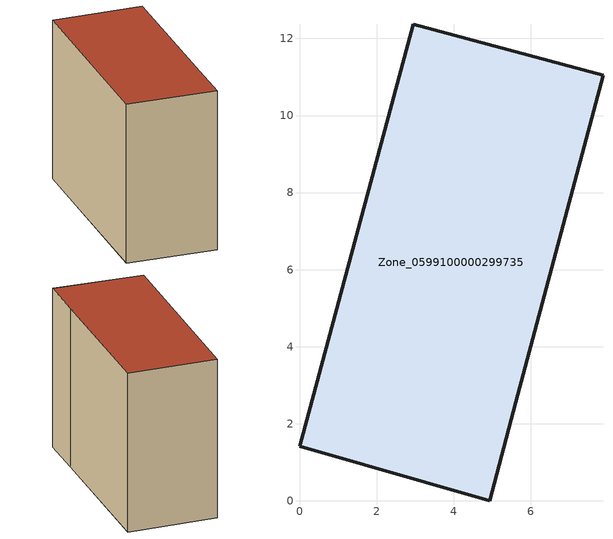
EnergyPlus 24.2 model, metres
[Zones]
Zone_0599100000299735
 floor ground (C_G): 2.95,12.37 7.88,11.05 5.61,2.56 4.94,0 0,1.42 z0
 wall outside (C_F): 7.88,11.05 2.95,12.37 0,1.42 4.94,0 5.61,2.56 7.88,11.05 z0:9.35
 roof outside (C_R): 4.94,0 5.61,2.56 7.88,11.05 2.95,12.37 0,1.42 z9.35
[BUILDING]
Pand.0599100000299735: North Axis=0; Terrain=City; Loads Convergence Tolerance Value=0.04; Temperature Convergence Tolerance Value=0.4; Solar Distribution=FullExterior; Maximum Number of Warmup Days=25; Minimum Number of Warmup Days=1
[Site:Location]
Rotterdam.The.Hague.AP_ZH_NLD Design_Conditions: Latitude=51.96; Longitude=4.45; Time Zone=1; Elevation=-4.5
[SITE:GROUNDTEMPERATURE:BUILDINGSURFACE]
18, 18, 18, 18, 18, 18, 18, 18, 18, 18, 18, 18
[MATERIAL] Thermal Absorptance=0.9; Solar Absorptance=0.7; Visible Absorptance=0.7
Name | Roughness | Thickness | Conductivity | Density | Specific Heat
G.TI.1975-1991 | MediumSmooth | 0.15 | 0.288461 | 540 | 1210
F.TI.1975-1991 | Rough | 0.3 | 0.230769 | 1920 | 840
R.TI.1975-1991 | MediumRough | 0.2 | 0.153846 | 1500 | 1000
[CONSTRUCTION]
C_G: G.TI.1975-1991
C_F: F.TI.1975-1991
C_R: R.TI.1975-1991
[ZONE]
Zone_0599100000299735: Type=1; Multiplier=1; Ceiling Height=Autocalculate; Volume=Autocalculate; Floor Area=autocalculate; Part of Total Floor Area=Yes
[ZONEINFILTRATION:DESIGNFLOWRATE]
Infil_Zone_0599100000299735: Zone or ZoneList or Space or SpaceList=Zone_0599100000299735; Schedule=AlwaysOn; Design Flow Rate Calculation Method=Flow/Area; Flow Rate per Floor Area=0.003; Constant Term Coefficient=1; Temperature Term Coefficient=0; Velocity Term Coefficient=0; Velocity Squared Term Coefficient=0
[HVACTEMPLATE:ZONE:IDEALLOADSAIRSYSTEM]
Zone_0599100000299735: Maximum Heating Supply Air Temperature=50; Minimum Cooling Supply Air Temperature=13; Maximum Heating Supply Air Humidity Ratio=0.0156; Minimum Cooling Supply Air Humidity Ratio=0.0077; Heating Limit=NoLimit; Cooling Limit=NoLimit; Dehumidification Control Type=ConstantSensibleHeatRatio; Cooling Sensible Heat Ratio=0.7; Dehumidification Setpoint=60; Humidification Control Type=None; Humidification Setpoint=30; Outdoor Air Method=None; Outdoor Air Flow Rate per Person=0.00944; Outdoor Air Flow Rate per Zone Floor Area=0; Outdoor Air Flow Rate per Zone=0; Demand Controlled Ventilation Type=None; Outdoor Air Economizer Type=NoEconomizer; Heat Recovery Type=None; Sensible Heat Recovery Effectiveness=0.7; Latent Heat Recovery Effectiveness=0.65
[ZONECONTROL:THERMOSTAT]
ThermostatControl_Zone_0599100000299735: Zone or ZoneList=Zone_0599100000299735; Control Type Schedule=DualSetpointControlType; Control 1=Thermostat_Zone_0599100000299735; Temperature Difference Between Cutout And Setpoint=0
[THERMOSTATSETPOINT:DUALSETPOINT]
Thermostat_Zone_0599100000299735: Heating Setpoint Temperature Schedule=HeatingSetpoint_Zone_0599100000299735; Cooling Setpoint Temperature Schedule=CoolingSetpoint_Zone_0599100000299735
[SCHEDULE:COMPACT]
HeatingSetpoint_Zone_0599100000299735: Through: 12/31, For: AllDays, Until: 24:00, 21
CoolingSetpoint_Zone_0599100000299735: Through: 12/31, For: AllDays, Until: 24:00, 24
DualSetpointControlType: Through: 12/31, For: AllDays, Until: 24:00, 4
AlwaysOn: Through: 12/31, For: AllDays, Until: 24:00, 1
